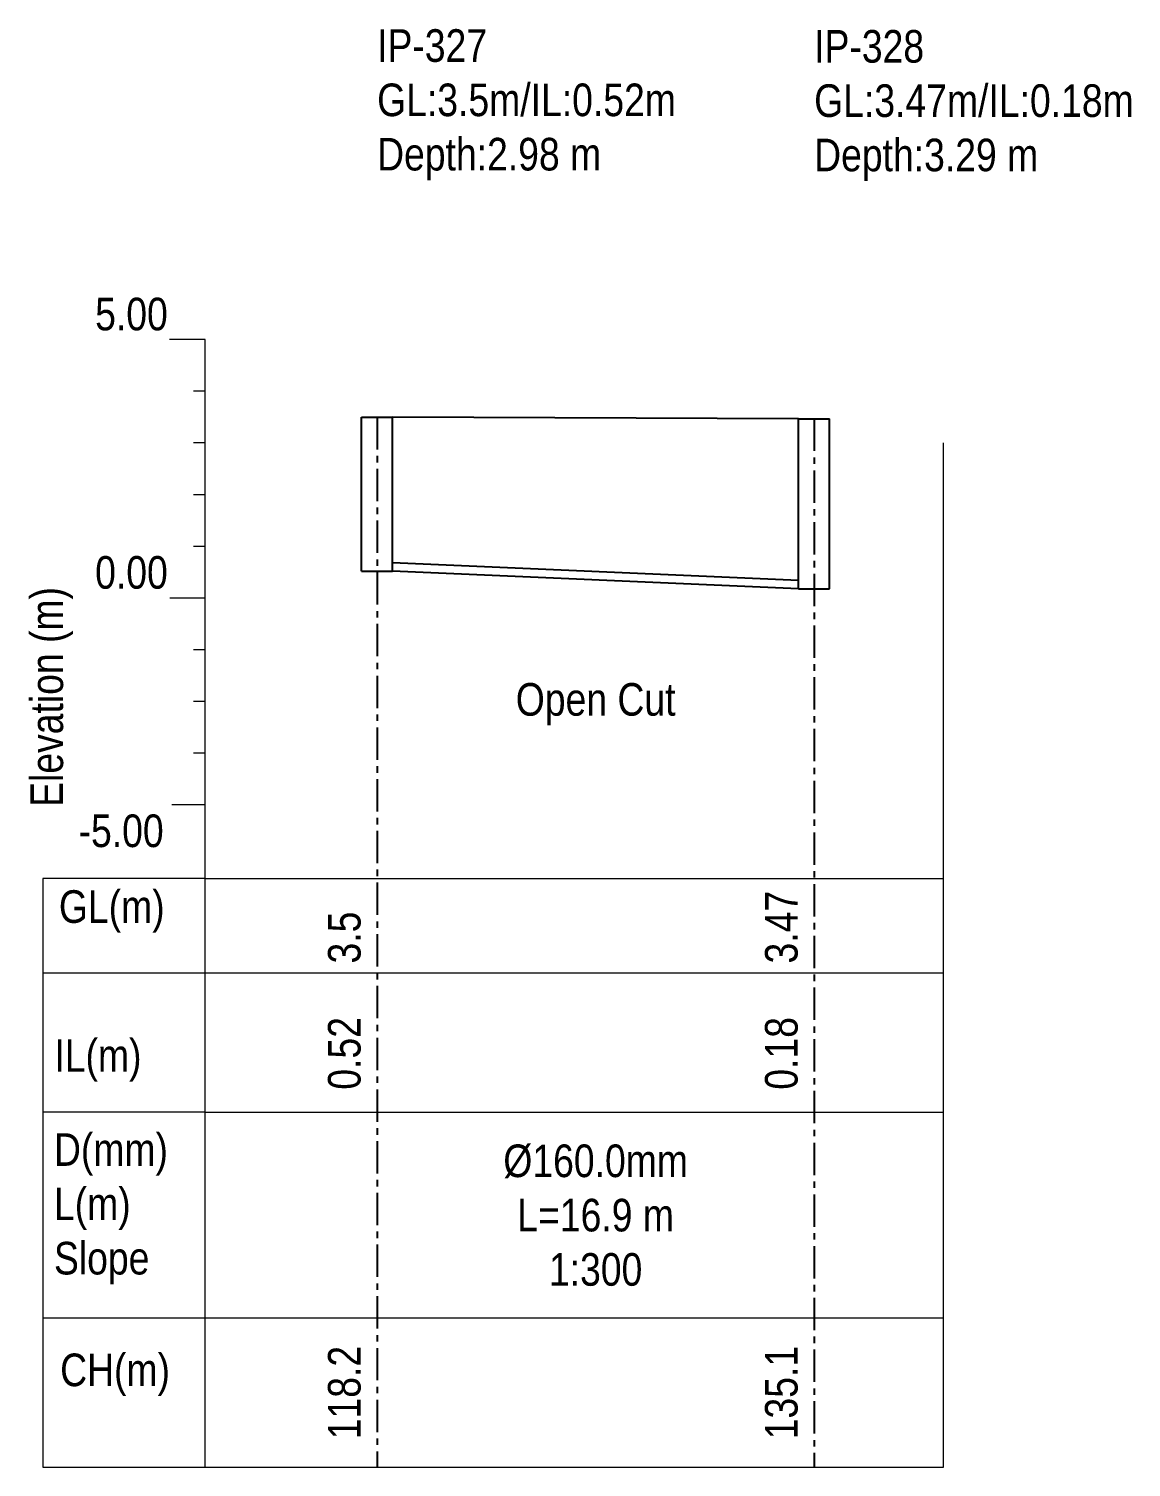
# Model space of a CAD drawing. Header units: metres. Extents: x -765 to 8035, y -99 to 211.
# Drawn here: x 4486.5 to 4529.2, y -33.6 to 22 of the extents above; entities that cross this region are included whole.
import ezdxf

# ---------------------------------------------------------------- set-up
doc = ezdxf.new("R2010")
doc.units = ezdxf.units.M
doc.header["$MEASUREMENT"] = 0
doc.linetypes.add('CENTER', pattern=[2, 1.25, -0.25, 0.25, -0.25])
for name, color, linetype in [('ANNOTATION', 7, 'Continuous'), ('GROUND_ELEVATION', 7, 'Continuous'), ('lines', 7, 'Continuous'), ('PDF_Text', 7, 'Continuous'), ('Profile Manhole', 7, 'Continuous')]:
    doc.layers.add(name, color=color, linetype=linetype)
doc.layers.add('PDF_PDF2_Geometry', color=7, linetype='Continuous', lineweight=9, true_color=0xababab)
doc.layers.add('SM_PP_GRIDTEXT', color=7, linetype='Continuous', lineweight=5)
doc.styles.add('ALL', font='swissc.ttf')

# ---------------------------------------------------------------- blocks, each defined once
blk = doc.blocks.new('template')
at = {"layer": 'PDF_PDF2_Geometry'}
blk.add_line((0, 24.611), (0, 43.611), dxfattribs=at)
at = {"layer": 'SM_PP_GRIDTEXT'}
for p, q in [((0, 43.611), (-1.388, 43.611)), ((0, 0), (0, 43.611)), ((0, 41.611), (-0.456, 41.611)), ((0, 39.611), (-0.456, 39.611)), ((0, 37.611), (-0.456, 37.611)), ((0, 35.611), (-0.456, 35.611)), ((0, 33.611), (-1.373, 33.611)), ((0, 31.611), (-0.456, 31.611)), ((0, 29.611), (-0.456, 29.611)), ((0, 27.611), (-0.456, 27.611)), ((0, 25.611), (-1.298, 25.611)), ((-6.276, 22.765), (-6.276, 0)), ((0, 22.765), (-6.276, 22.765)), ((-6.276, 19.123), (0, 19.123)), ((0, 13.733), (-6.276, 13.733)), ((-6.276, 0), (0, 0))]:
    blk.add_line(p, q, dxfattribs=at)
blk.add_lwpolyline([(-6.276, 5.778), (0, 5.778)], dxfattribs=at)
at = {"layer": 'PDF_Text', "char_height": 1.26, "attachment_point": 7, "style": 'ALL'}
for s, insert in [('5.00', (-4.258, 43.95)), ('0.00', (-4.258, 33.958)), ('-5.00', (-4.898, 23.966)), ('GL(m)', (-5.66, 20.673)), ('IL(m)', (-5.833, 14.914)), ('CH(m)', (-5.611, 2.756))]:
    blk.add_mtext(s, dxfattribs=dict(at, insert=insert))
at = {"layer": 'PDF_Text', "insert": (-5.119, 25.538), "char_height": 1.25996, "attachment_point": 7, "rotation": 90, "style": 'ALL'}
blk.add_mtext('Elevation (m)', dxfattribs=at)
at = {"layer": 'PDF_Text', "insert": (-5.85, 7.075), "char_height": 1.25996, "width": 12.5671, "attachment_point": 7, "style": 'ALL'}
blk.add_mtext('D(mm)\\P\\pt2.51992;L(m)\\P\\ptz;Slope', dxfattribs=at)

msp = doc.modelspace()

# ---------------------------------------------------------------- linework, layer by layer
for p, q in [((4516.3, 0.68), (4500.6, 1.36)), ((4516.3, 0.36), (4500.6, 1.04))]:
    msp.add_line(p, q)
at = {"layer": 'GROUND_ELEVATION', "color": 3}
msp.add_line((4516.3, 6.94), (4500.6, 7), dxfattribs=at)
at = {"layer": 'lines', "color": 8, "linetype": 'CENTER'}
for p, q in [((4500, 7), (4500, -33.61)), ((4516.9, 6.94), (4516.9, -33.61))]:
    msp.add_line(p, q, dxfattribs=at)
at = {"layer": 'Profile Manhole'}
for p, q in [((4499.4, 1.04), (4499.4, 7)), ((4499.4, 7), (4500.6, 7)), ((4500.6, 1.04), (4500.6, 7)), ((4516.3, 0.36), (4516.3, 6.94)), ((4516.3, 6.94), (4517.5, 6.94)), ((4517.5, 0.36), (4517.5, 6.94)), ((4499.4, 1.04), (4500.6, 1.04)), ((4516.3, 0.36), (4517.5, 0.36))]:
    msp.add_line(p, q, dxfattribs=at)
at = {"layer": 'SM_PP_GRIDTEXT'}
for p, q in [((4521.9, -33.6108), (4521.9, 6)), ((4493.3543, -10.8458), (4521.9, -10.8458)), ((4493.3543, -14.4882), (4521.9, -14.4882)), ((4493.3543, -19.878), (4521.9, -19.878)), ((4493.3543, -27.8324), (4521.9, -27.8324)), ((4493.3543, -33.6108), (4521.9, -33.6108))]:
    msp.add_line(p, q, dxfattribs=at)

# ---------------------------------------------------------------- block references
msp.add_blockref('template', (4493.3543, -33.6108))

# ---------------------------------------------------------------- texts
at = {"layer": 'ANNOTATION', "color": 7, "char_height": 1.26, "style": 'ALL'}
for s, insert, attachment_point in [('IP-327\\PGL:3.5m/IL:0.52m\\PDepth:2.98 m', (4500, 22), 1), ('IP-328\\PGL:3.47m/IL:0.18m\\PDepth:3.29 m', (4516.9, 21.97), 1), ('Open Cut', (4508.45, -3.285), 2), ('Ø160.0mm\\PL=16.9 m\\P1:300', (4508.45, -21.13), 2)]:
    msp.add_mtext(s, dxfattribs=dict(at, insert=insert, attachment_point=attachment_point))
at = {"layer": 'PDF_Text', "color": 7, "style": 'ALL'}
for s, p in [('3.47', (4516.26, -14.13)), ('3.5', (4499.36, -14.13)), ('0.52', (4499.36, -19.01)), ('0.18', (4516.26, -19.01)), ('118.2', (4499.36, -32.53)), ('135.1', (4516.26, -32.53))]:
    msp.add_text(s, height=1.26, rotation=90, dxfattribs=at).set_placement(p)

doc.saveas('drawing.dxf')
